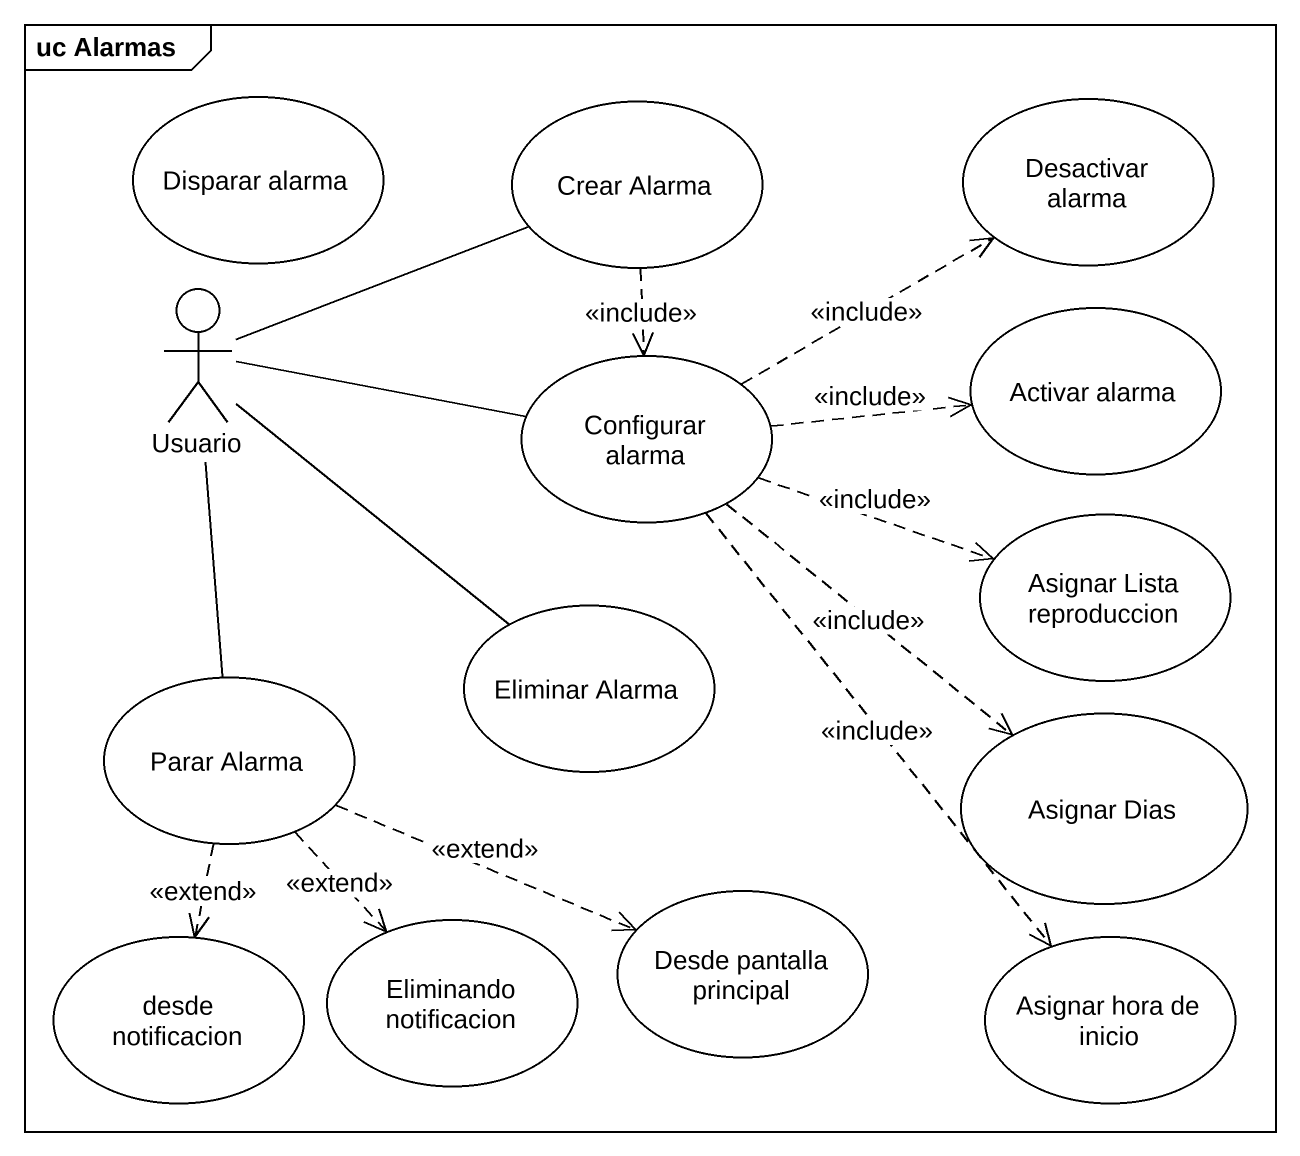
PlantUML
@startuml
mainframe uc Alarmas
usecase "Disparar alarma" as Disparar_alarma
usecase "Crear Alarma" as Crear_Alarma
usecase "Desactivar alarma" as Desactivar_alarma
actor Usuario
usecase "Activar alarma" as Activar_alarma
usecase "Configurar alarma" as Configurar_alarma
usecase "Asignar Lista reproduccion" as Asignar_Lista_reproduccion
usecase "Eliminar Alarma" as Eliminar_Alarma
usecase "Parar Alarma" as Parar_Alarma
usecase "Asignar Dias" as Asignar_Dias
usecase "desde notificacion" as desde_notificacion
usecase "Eliminando notificacion" as Eliminando_notificacion
usecase "Desde pantalla principal" as Desde_pantalla_principal
usecase "Asignar hora de inicio" as Asignar_hora_de_inicio
Crear_Alarma ..> Configurar_alarma : <<include>>
Usuario -right- Crear_Alarma
Usuario -right- Configurar_alarma
Usuario -- Eliminar_Alarma
Usuario -- Parar_Alarma
Configurar_alarma .right.> Desactivar_alarma : <<include>>
Configurar_alarma .right.> Activar_alarma : <<include>>
Configurar_alarma .right.> Asignar_Lista_reproduccion : <<include>>
Configurar_alarma ..> Asignar_Dias : <<include>>
Configurar_alarma ..> Asignar_hora_de_inicio : <<include>>
Parar_Alarma ..> desde_notificacion : <<extend>>
Parar_Alarma ..> Eliminando_notificacion : <<extend>>
Parar_Alarma .right.> Desde_pantalla_principal : <<extend>>
@enduml
